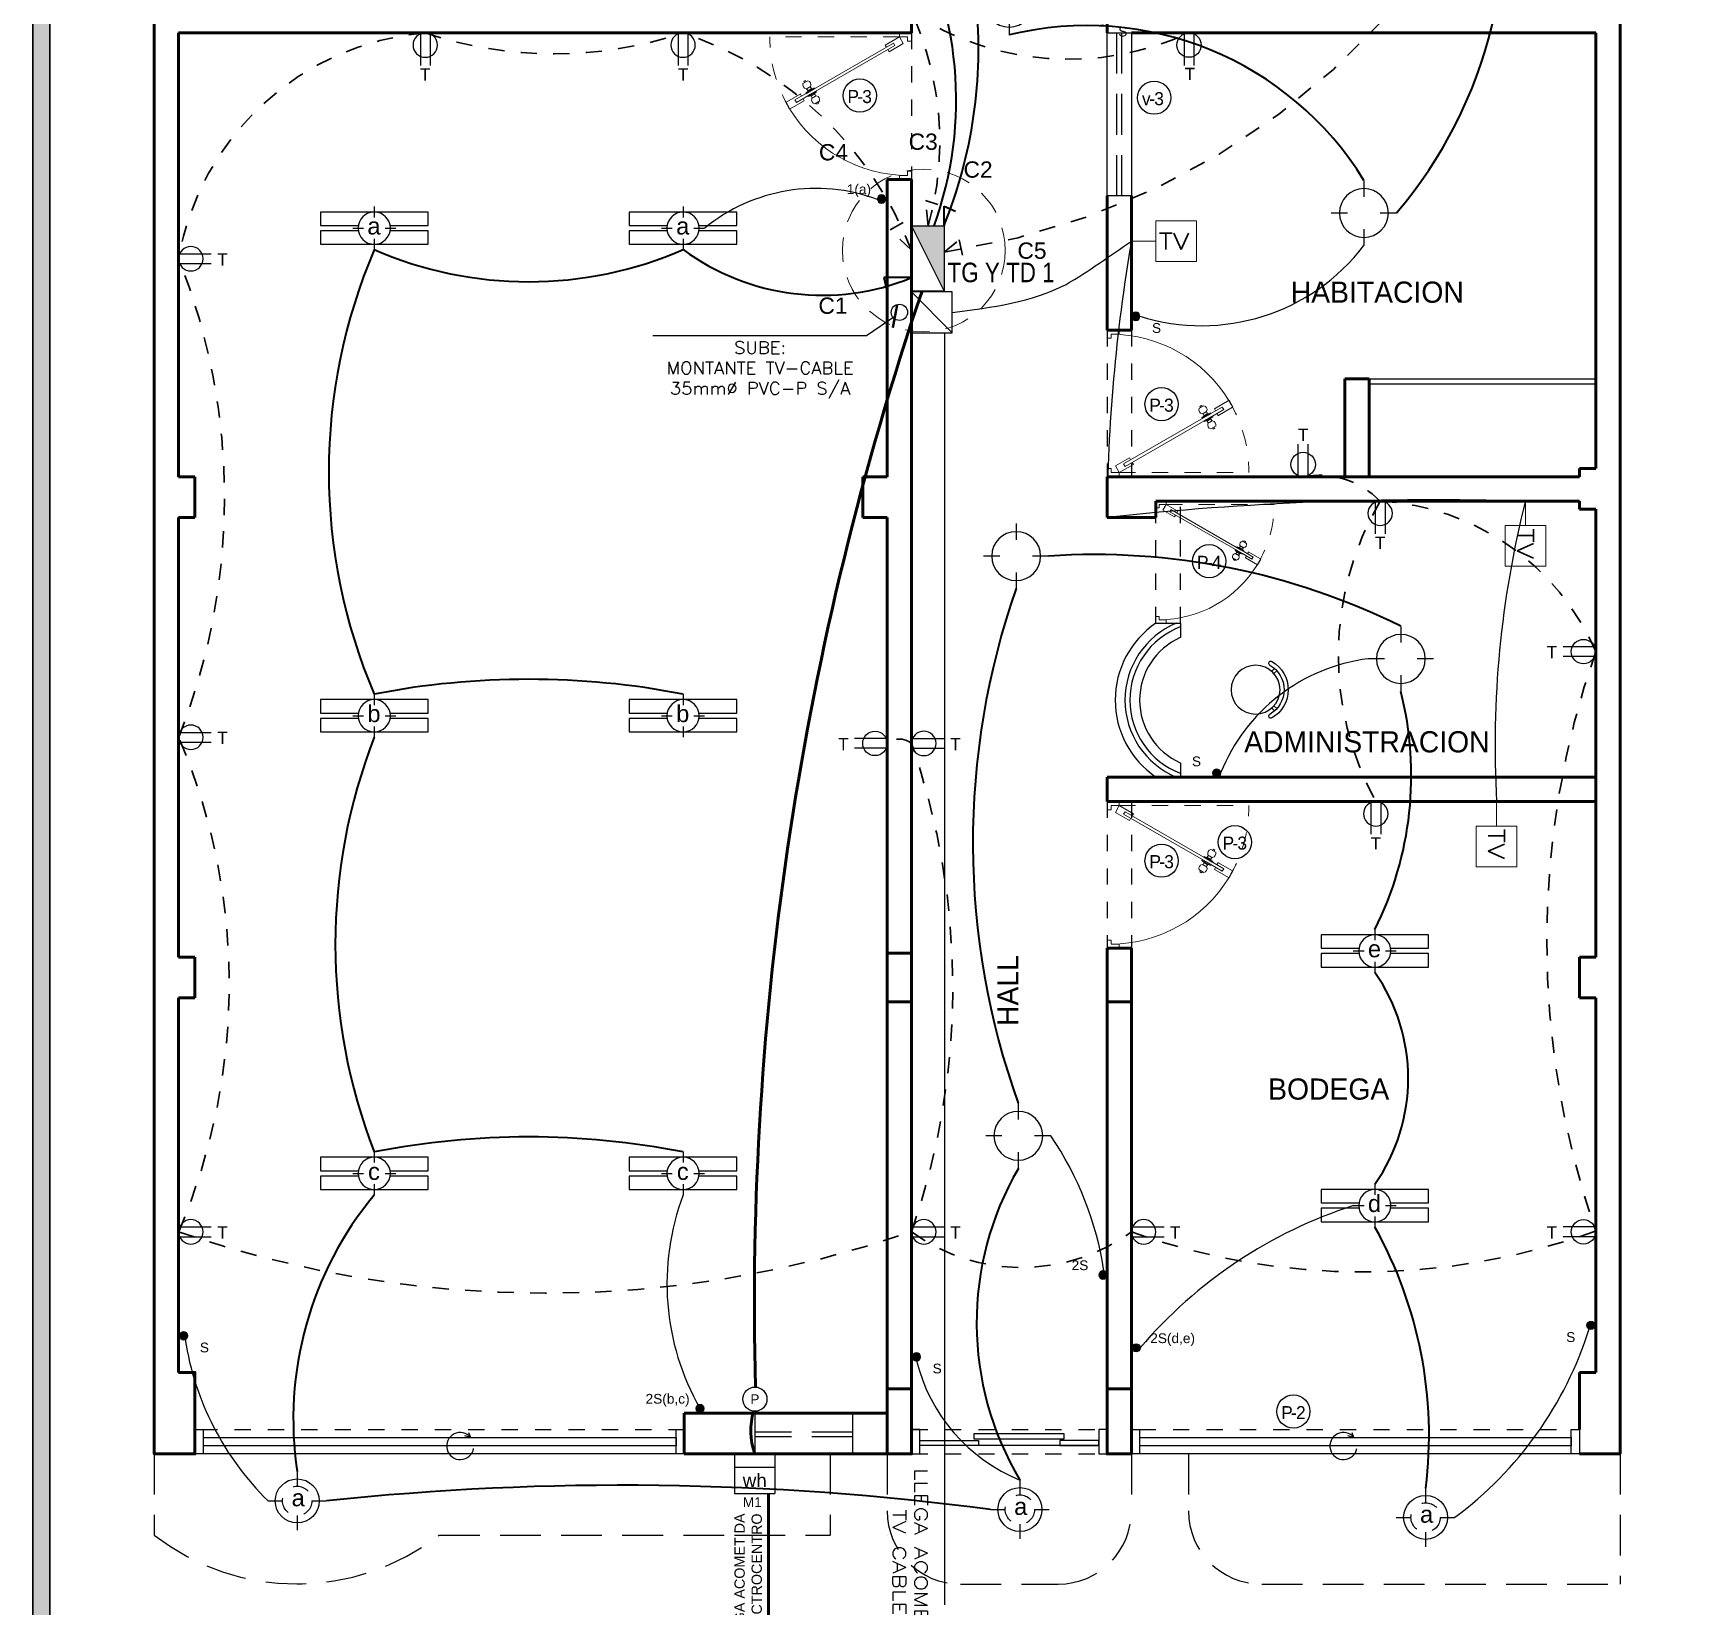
# Model space of a CAD drawing. Header units: metres. Extents: x 1996 to 3973, y 1775 to 3610.
# Drawn here: x 2228.48 to 2238.57, y 1785.43 to 1795.09 of the extents above; entities that cross this region are included whole.
import ezdxf
from ezdxf.enums import TextEntityAlignment as Align

# ---------------------------------------------------------------- set-up
doc = ezdxf.new("R2010")
doc.units = ezdxf.units.M
for name, pattern in [('ACAD_ISO07W100', [3, 0, -3]), ('HIDDEN', [0.375, 0.25, -0.125]), ('TRAZOS1', [0.15, 0.1, -0.05]), ('TRAZOS2', [0.225, 0.15, -0.075])]:
    doc.linetypes.add(name, pattern=pattern)
for name, color, linetype in [('0.1', 24, 'Continuous'), ('0.2', 2, 'Continuous'), ('0.3', 3, 'Continuous'), ('CIRCUITO TV', 32, 'TV_LINE'), ('FLECHA', 1, 'Continuous'), ('MOVABLE_FURNISHINGS', 130, 'Continuous'), ('MUEBLES', 2, 'Continuous'), ('muro', 5, 'Continuous'), ('PROYECCION DE VIGA', 4, 'ACAD_ISO07W100'), ('PROYECCIONES 0.2', 2, 'HIDDEN'), ('puertas', 42, 'Continuous'), ('TEXTO PUNTOS', 3, 'Continuous'), ('TEXTURA', 21, 'Continuous'), ('VIVIENDA1', 7, 'Continuous')]:
    doc.layers.add(name, color=color, linetype=linetype)
for name, color, linetype, lineweight in [('ACCESORIO', 151, 'Continuous', 25), ('Accesorios', 31, 'Continuous', 20), ('CABLE-INTERRUPTOR', 2, 'Continuous', 25), ('CABLE-LUZ', 1, 'Continuous', 40), ('CABLE-MEDIDOR', 6, 'Continuous', 60), ('CABLE-TOMACORRIENTE', 3, 'TRAZOS1', 30), ('puerta', 34, 'Continuous', 18), ('TEX-CORTE', 31, 'Continuous', 13), ('ventana alta', 210, 'HIDDEN', 25), ('ventana baja', 3, 'Continuous', 25)]:
    doc.layers.add(name, color=color, linetype=linetype, lineweight=lineweight)
doc.styles.add('A-0', font='swissel.ttf', dxfattribs={"height": 0.06})
doc.styles.add('A-1', font='swissel.ttf', dxfattribs={"height": 0.1})
doc.styles.add('A-2', font='swissel.ttf', dxfattribs={"height": 0.1})
doc.styles.add('ARIAL', font='arial.ttf')
doc.styles.add('CANGREJO80', font='romans.shx', dxfattribs={"width": 1.08, "height": 0.08})
doc.styles.add('huber', font='comic.ttf', dxfattribs={"height": 0.13})
doc.styles.add('R80-50', font='ROMANS.shx', dxfattribs={"width": 1.3, "height": 0.075})
doc.styles.get("Standard").update_dxf_attribs({"font": 'arial.ttf'})
doc.linetypes.add('TV_LINE', pattern='A,0.5,-0.2,["TV",Standard,S=0.1,R=0,X=-0.1,Y=-0.05],-0.25', length=0.95)
doc.dimstyles.new('1-50', dxfattribs={"dimtxt": 0.1, "dimasz": 0.1, "dimexe": 0.1, "dimexo": 0.1, "dimgap": 0.1, "dimtad": 2, "dimzin": 1, "dimdsep": 46, "dimtxsty": 'R80-50', "dimblk": 'ARCHTICK', "dimcen": 0.09, "dimdle": 0.1, "dimclrd": 256, "dimclre": 256, "dimclrt": 3, "dimaunit": 1, "dimazin": 0, "dimtfac": 1, "dimtix": 1, "dimtmove": 0, "dimatfit": 3, "dimldrblk": 'ARCHTICK', "dimfxl": 1, "dimtolj": 1, "dimtzin": 0, "dimarcsym": 0})

# ---------------------------------------------------------------- blocks, each defined once
blk = doc.blocks.new('A$C1E0144C6')
for p, q in [((0, 0), (0.005, 0.06)), ((0.005, 0), (0, 0)), ((0.01, 0.06), (0.005, 0)), ((0.005, 0.06), (0.01, 0.06)), ((0.009, 0.014), (0.005, 0)), ((0.009, 0.014), (0.011, 0.046)), ((0.013, 0.017), (0.009, 0.014)), ((0.01, 0.06), (0.011, 0.046)), ((0.011, 0.046), (0.015, 0.042)), ((0.013, 0.017), (0.015, 0.042)), ((0.027, 0.016), (0.013, 0.017)), ((0.015, 0.042), (0.03, 0.041)), ((0.027, 0.041), (0.025, 0.016)), ((0.03, 0.045), (0.027, 0.011)), ((0.064, 0.007), (0.067, 0.042)), ((0.065, 0.019), (0.073, 0.018)), ((0.074, 0.03), (0.066, 0.031)), ((0.073, 0.018), (0.074, 0.03))]:
    blk.add_line(p, q)
for centre, start, end in [((0.047, 0.029), 221.3972, 308.6028), ((0.047, 0.024), 41.3972, 128.6028)]:
    blk.add_arc(centre, 0.0272, start, end)
blk = doc.blocks.new('p-0.9')
at = {"linetype": 'ACAD_ISO07W100', "ltscale": 0.005}
blk.add_line((0.025, 0.075), (0.025, 0.871), dxfattribs=at)
at = {"linetype": 'Continuous'}
for p, q in [((0.372, 0.647), (0.412, 0.716)), ((0.426, 0.77), (0.374, 0.68)), ((0.387, 0.638), (0.427, 0.707)), ((0.412, 0.716), (0.427, 0.707)), ((0.417, 0.659), (0.469, 0.749)), ((0.469, 0.749), (0.428, 0.773)), ((0.063, 0.111), (0.362, 0.628)), ((0.078, 0.102), (0.377, 0.62)), ((0.362, 0.628), (0.372, 0.647)), ((0.376, 0.683), (0.389, 0.675)), ((0.377, 0.62), (0.387, 0.638)), ((0.404, 0.666), (0.417, 0.659)), ((0.025, 0.075), (0.075, 0.162)), ((0.063, 0.111), (0.078, 0.102)), ((0.116, 0.138), (0.066, 0.051)), ((0.075, 0.162), (0.088, 0.154)), ((0.103, 0.145), (0.116, 0.138)), ((0, 0.075), (0.025, 0.075)), ((0, 0), (0, 0.075)), ((0.05, 0), (0, 0)), ((0.066, 0.051), (0.025, 0.075)), ((0.025, 0.075), (0.025, 0.025)), ((0.05, 0.025), (0.025, 0.025)), ((0.05, 0.025), (0.05, 0)), ((0.85, 0.025), (0.875, 0.025)), ((0.85, 0.025), (0.85, 0)), ((0.85, 0), (0.9, 0)), ((0.875, 0.075), (0.875, 0.025)), ((0.9, 0.075), (0.875, 0.075)), ((0.9, 0), (0.9, 0.075))]:
    blk.add_line(p, q, dxfattribs=at)
at = {"linetype": 'ACAD_ISO07W100', "ltscale": 0.005}
blk.add_arc((0.027, 0.025), 0.846, 58.6142, 90.1591, dxfattribs=at)
at = {"linetype": 'Continuous'}
blk.add_arc((0.023, 0.021), 0.852, 0.2727, 58.5148, dxfattribs=at)
at = {"linetype": 'Continuous', "xscale": -1, "rotation": 325.0359534046227}
blk.add_blockref('A$C1E0144C6', (0.342, 0.594), dxfattribs=at)
at = {"linetype": 'Continuous', "extrusion": (0, 0, -1), "xscale": -1, "zscale": -1, "rotation": 25.03595340614481}
blk.add_blockref('A$C1E0144C6', (-0.357, 0.585), dxfattribs=at)
blk = doc.blocks.new('silla')
for p, q in [((-0.111, -0.1), (-0.129, -0.118)), ((0.114, -0.097), (0.132, -0.114)), ((-0.097, -0.114), (-0.114, -0.132)), ((0.1, -0.111), (0.118, -0.129))]:
    blk.add_line(p, q)
blk.add_circle((0, 0), 0.15)
for centre, radius, start, end in [((-0.161, -0.096), 0.0125, 30.8673, 210.8673), ((0, 0), 0.2, 210.8673, 330.8673), ((0, 0), 0.175, 210.8673, 330.8673), ((0.164, -0.091), 0.0125, 330.8673, 150.8673), ((0.164, -0.091), 0.0125, 330.8673, 150.8673)]:
    blk.add_arc(centre, radius, start, end)
blk = doc.blocks.new('1-FLUO')
for p, q in [((0, 0.2), (0, 0.1)), ((-0.1, 0), (-0.2, 0)), ((0.2, 0), (0.1, 0)), ((0, -0.1), (0, -0.2))]:
    blk.add_line(p, q)
for points in [[(-0.148, 0.025), (-0.5, 0.025), (-0.5, 0.15), (0.5, 0.15), (0.5, 0.025), (0.148, 0.025)], [(0.148, -0.025), (0.5, -0.025), (0.5, -0.15), (-0.5, -0.15), (-0.5, -0.025), (-0.148, -0.025)]]:
    blk.add_lwpolyline(points)
blk.add_circle((0, 0), 0.15)
blk = doc.blocks.new('1-SPOT')
for p, q in [((0, 0.1), (0, 0.2)), ((-0.2, 0), (-0.1, 0)), ((0.1, 0), (0.2, 0)), ((0, -0.2), (0, -0.1))]:
    blk.add_line(p, q)
blk.add_circle((0, 0), 0.15)
at = {"linetype": 'TRAZOS1', "ltscale": 0.5}
blk.add_circle((0, 0), 0.1, dxfattribs=at)
at = {"style": 'A-0'}
blk.add_attdef('88', text='', height=0.06, dxfattribs=at).set_placement((0, 0), align=Align.MIDDLE_CENTER)
blk = doc.blocks.new('1-PUNT')
for p, q in [((0, 0.1), (0, 0.2)), ((-0.2, 0), (-0.1, 0)), ((0.1, 0), (0.2, 0)), ((0, -0.2), (0, -0.1))]:
    blk.add_line(p, q)
blk.add_circle((0, 0), 0.15)
at = {"style": 'A-0'}
blk.add_attdef('88', text='', height=0.06, dxfattribs=at).set_placement((0, 0), align=Align.MIDDLE_CENTER)
blk = doc.blocks.new('A-CAJA_PASO')
blk.add_circle((0, -0.075), 0.075)
at = {"style": 'A-0'}
blk.add_text('P', height=0.06, dxfattribs=at).set_placement((0, -0.075), align=Align.MIDDLE_CENTER)
blk = doc.blocks.new('A-TD')
blk.add_hatch(color=256).paths.add_polyline_path([(0.22, 0.2), (0.02, 0.2), (0.02, -0.2)])
blk.add_line((0.22, 0.2), (0.02, -0.2))
blk.add_lwpolyline([(0.02, -0.2), (0.22, -0.2), (0.22, 0.2), (0.02, 0.2)], close=True)
blk = doc.blocks.new('A-INTERRUPTOR2')
blk.add_hatch(color=256).paths.add_polyline_path([(-0.02, 0, 1), (-0.07, 0, 1)])
blk.add_circle((-0.045, 0), 0.025)
at = {"style": 'A-0'}
blk.add_attdef('S(A,B)', text='', height=0.06, dxfattribs=at).set_placement((-0.09, 0.045), align=Align.RIGHT)
blk = doc.blocks.new('2-TM_SI')
for p, q in [((0.006, 0.03), (0.2, 0.03)), ((0.006, -0.03), (0.2, -0.03))]:
    blk.add_line(p, q)
blk.add_circle((0.075, 0), 0.075)
blk = doc.blocks.new('_ARCHTICK')
at = {"color": 0, "linetype": 'ByBlock', "ltscale": 0.25, "const_width": 0.15}
blk.add_lwpolyline([(-0.5, -0.5), (0.5, 0.5)], dxfattribs=at)
blk = doc.blocks.new('TV1')
at = {"layer": 'Accesorios'}
for p, q in [((0, -0.102), (0, 0.102)), ((0.15, 0), (0, 0))]:
    blk.add_line(p, q, dxfattribs=at)
blk.add_lwpolyline([(0.15, -0.125), (0.4, -0.125), (0.4, 0.125), (0.15, 0.125)], close=True, dxfattribs=at)
at = {"layer": 'Accesorios', "style": 'R80-50', "width": 1.3}
blk.add_text('TV', height=0.1, dxfattribs=at).set_placement((0.166, -0.051))

msp = doc.modelspace()

# ---------------------------------------------------------------- hatches: boundary and pattern name
h = msp.add_hatch(color=6)
h.dxf.hatch_style = 1
h.set_gradient(color1=(255, 0, 255), color2=(255, 51, 255), one_color=1, tint=0.6, name='CYLINDER')
h.paths.add_polyline_path([(2268.549, 1775.019), (2268.549, 1805.639), (2228.483, 1805.639), (2228.483, 1775.019)])
h.paths.add_polyline_path([(2268.444, 1775.128), (2268.444, 1805.534), (2228.587, 1805.534), (2228.587, 1775.128)], flags=16)

# ---------------------------------------------------------------- linework, layer by layer
msp.add_line((2235.378, 1790.519), (2235.378, 1790.519))
at = {"color": 234}
for radius, start, end in [(0.511, 112.5192, 247.4808), (0.481, 110.8646, 249.1354)]:
    msp.add_arc((2235.699, 1790.992), radius, start, end, dxfattribs=at)
at = {"layer": '0.1', "ltscale": 0.5}
for p, q in [((2231.766, 1786.364), (2229.528, 1786.364)), ((2232.442, 1786.364), (2230.468, 1786.364)), ((2237.978, 1786.364), (2235.278, 1786.364))]:
    msp.add_line(p, q, dxfattribs=at)
at = {"layer": '0.1', "lineweight": 40}
msp.add_arc((2231.897, 1794.676), 2.255, 339.9788, 30.4288, dxfattribs=at)
at = {"layer": '0.3'}
for p, q in [((2235.378, 1791.464), (2235.528, 1791.464)), ((2235.528, 1791.464), (2235.528, 1791.377)), ((2235.528, 1790.607), (2235.528, 1790.519))]:
    msp.add_line(p, q, dxfattribs=at)
for radius, start, end in [(0.571, 124.2319, 235.7681), (0.421, 114.0078, 245.9922)]:
    msp.add_arc((2235.699, 1790.992), radius, start, end, dxfattribs=at)
at = {"layer": 'ACCESORIO'}
for p, q in [((2232.791, 1786.364), (2233.039, 1786.364)), ((2232.791, 1786.364), (2232.791, 1786.121)), ((2233.039, 1786.364), (2233.039, 1786.121)), ((2232.791, 1786.282), (2233.039, 1786.282)), ((2232.791, 1786.121), (2233.039, 1786.121))]:
    msp.add_line(p, q, dxfattribs=at)
at = {"layer": 'CABLE-INTERRUPTOR'}
for centre, radius, start, end in [((2233.292, 1793.051), 1.083, 69.689, 129.1919), ((2235.658, 1794.547), 1.256, 252.4737, 322.5434), ((2236.824, 1790.126), 1.129, 97.23, 158.2344), ((2233.068, 1787.183), 2.014, 8.6516, 34.2673), ((2233.926, 1787.409), 1.55, 159.4104, 209.6357), ((2237.466, 1785.158), 2.867, 107.7767, 139.6397), ((2231.166, 1787.338), 1.769, 188.8539, 225.533), ((2235.84, 1787.825), 2.305, 306.5949, 342.4809), ((2234.949, 1787.196), 1.073, 194.0675, 247.7831)]:
    msp.add_arc(centre, radius, start, end, dxfattribs=at)
at = {"layer": 'CABLE-LUZ'}
for p, q in [((2234.078, 1793.904), (2234.078, 1794.024)), ((2234.078, 1794.024), (2234.147, 1793.995)), ((2233.878, 1793.586), (2233.707, 1793.587)), ((2233.707, 1793.587), (2233.728, 1793.497))]:
    msp.add_line(p, q, dxfattribs=at)
for centre, radius, start, end in [((2234.704, 1795.806), 2.82, 319.7296, 12.4492), ((2231.357, 1794.998), 2.932, 338.0889, 5.4269), ((2234.954, 1793.136), 1.998, 31.6162, 103.8252), ((2233.775, 1792.393), 3.475, 156.8764, 203.1236), ((2231.527, 1795.942), 2.381, 246.5322, 293.4678), ((2233.33, 1794.921), 1.443, 233.6782, 292.3215), ((2235, 1787.644), 4.242, 63.6645, 93.7883), ((2238.971, 1790.115), 4.717, 160.6691, 199.7972), ((2231.527, 1786.159), 4.961, 78.9822, 101.0178), ((2234.838, 1790.529), 2.108, 333.3523, 14.1703), ((2233.853, 1789.491), 3.513, 158.7453, 201.2547), ((2235.791, 1788.67), 1.136, 325.0859, 34.9141), ((2231.527, 1783.409), 4.901, 78.8464, 101.1536), ((2236.161, 1787.168), 1.884, 149.7606, 210.844), ((2232.233, 1786.578), 2.151, 140.2536, 188.6357), ((2234.43, 1786.478), 2.625, 352.9033, 29.1354), ((2232.101, 1768.93), 17.241, 82.4625, 96.0427)]:
    msp.add_arc(centre, radius, start, end, dxfattribs=at)
at = {"layer": 'CABLE-MEDIDOR'}
msp.add_line((2232.999, 1786.121), (2232.999, 1785.235), dxfattribs=at)
for centre, radius, start, end in [((2252.241, 1787.281), 19.328, 161.2183, 181.5014), ((2233.333, 1786.507), 0.442, 164.3266, 198.8583)]:
    msp.add_arc(centre, radius, start, end, dxfattribs=at)
at = {"layer": 'CABLE-TOMACORRIENTE'}
for p, q in [((2233.98, 1793.904), (2233.963, 1794.06)), ((2233.963, 1794.06), (2234.039, 1794.035)), ((2233.746, 1793.879), (2233.827, 1793.924)), ((2233.878, 1793.754), (2233.746, 1793.879)), ((2234.078, 1793.742), (2234.171, 1793.819)), ((2234.171, 1793.819), (2234.191, 1793.724))]:
    msp.add_line(p, q, dxfattribs=at)
for centre, radius, start, end in [((2233.427, 1798.231), 4.536, 278.2547, 7.841), ((2234.842, 1796.688), 1.761, 236.7986, 294.8059), ((2232.141, 1794.42), 1.91, 344.324, 24.574), ((2231.036, 1793.412), 1.684, 94.9275, 170.0859), ((2231.683, 1797.459), 2.499, 251.5354, 288.4646), ((2231.749, 1792.921), 2.286, 21.3518, 71.4837), ((2225.688, 1792.233), 3.972, 338.2963, 21.7037), ((2236.378, 1791.848), 0.525, 44.1859, 100.6243), ((2238.369, 1791.268), 1.871, 149.6386, 208.7283), ((2236.667, 1790.679), 1.538, 23.4165, 86.7325), ((2243.198, 1789.511), 5.42, 160.8375, 199.1625), ((2225.819, 1789.246), 3.87, 336.8947, 23.1053), ((2233.803, 1790.636), 0.117, 50.2014, 129.7977), ((2229.562, 1789.227), 4.569, 340.842, 19.158), ((2231.628, 1794.243), 6.893, 250.9492, 289.0507), ((2234.553, 1788.66), 1.152, 234.1266, 305.8735), ((2236.646, 1791.702), 4.221, 250.362, 289.8278)]:
    msp.add_arc(centre, radius, start, end, dxfattribs=at)
at = {"layer": 'CIRCUITO TV', "ltscale": 0.75}
for p, q in [((2233.878, 1793.498), (2234.128, 1793.248)), ((2234.08, 1793.248), (2234.08, 1785.437))]:
    msp.add_line(p, q, dxfattribs=at)
msp.add_lwpolyline([(2234.128, 1793.498), (2233.878, 1793.498), (2233.878, 1793.248), (2234.128, 1793.248)], close=True, dxfattribs=at)
msp.add_circle((2233.803, 1793.373), 0.05, dxfattribs=at)
for centre, radius, start, end in [((2245.621, 1792.036), 10.544, 170.3145, 179.5779), ((2237.084, 1773.624), 18.598, 88.2669, 96.1922), ((2243.622, 1790.709), 6.162, 165.8591, 183.1598)]:
    msp.add_arc(centre, radius, start, end, dxfattribs=at)
msp.add_spline([(2234.128, 1793.373), (2234.826, 1793.545), (2235.031, 1793.675), (2235.228, 1793.81)], degree=3, dxfattribs=at)
at = {"layer": 'MOVABLE_FURNISHINGS', "color": 0}
for centre in [(2233.56, 1794.704), (2235.367, 1794.691), (2235.413, 1792.809), (2235.705, 1791.845), (2235.863, 1790.12), (2235.413, 1790.006), (2236.222, 1786.624)]:
    msp.add_circle(centre, 0.102, dxfattribs=at)
at = {"layer": 'MUEBLES', "color": 216}
for p, q in [((2236.687, 1792.964), (2238.078, 1792.964)), ((2236.687, 1792.934), (2238.078, 1792.934))]:
    msp.add_line(p, q, dxfattribs=at)
at = {"layer": 'muro', "lineweight": 60}
for p, q in [((2238.228, 1802.564), (2238.228, 1786.364)), ((2229.228, 1786.364), (2229.228, 1797.889)), ((2233.878, 1795.339), (2233.878, 1795.089)), ((2232.228, 1795.089), (2229.378, 1795.089)), ((2229.378, 1795.039), (2229.378, 1795.089)), ((2229.378, 1795.039), (2229.378, 1795.089)), ((2229.378, 1795.039), (2229.378, 1795.089)), ((2229.378, 1792.364), (2229.378, 1795.039)), ((2229.378, 1792.364), (2229.378, 1795.039)), ((2233.878, 1795.089), (2232.228, 1795.089)), ((2235.228, 1795.089), (2238.078, 1795.089)), ((2238.078, 1795.089), (2238.078, 1795.039)), ((2238.078, 1795.039), (2238.078, 1792.414)), ((2233.728, 1794.189), (2233.728, 1792.364)), ((2233.878, 1794.189), (2233.728, 1794.189)), ((2233.878, 1794.189), (2233.878, 1786.514)), ((2235.078, 1793.264), (2235.078, 1794.089)), ((2235.228, 1793.264), (2235.228, 1794.089)), ((2235.228, 1793.264), (2235.078, 1793.264)), ((2236.537, 1792.364), (2236.537, 1792.964)), ((2236.537, 1792.964), (2236.687, 1792.964)), ((2236.687, 1792.964), (2236.687, 1792.364)), ((2237.978, 1792.414), (2238.078, 1792.414)), ((2237.978, 1792.364), (2237.978, 1792.414)), ((2238.228, 1792.414), (2238.228, 1792.164)), ((2229.228, 1792.114), (2229.228, 1792.364)), ((2229.378, 1792.364), (2229.478, 1792.364)), ((2229.478, 1792.364), (2229.478, 1792.114)), ((2233.578, 1792.114), (2233.578, 1792.364)), ((2233.578, 1792.364), (2233.728, 1792.364)), ((2237.978, 1792.364), (2235.078, 1792.364)), ((2237.978, 1792.364), (2235.078, 1792.364)), ((2235.078, 1792.364), (2235.378, 1792.364)), ((2235.078, 1792.114), (2235.078, 1792.364)), ((2237.978, 1792.214), (2235.378, 1792.214)), ((2235.378, 1792.214), (2235.378, 1792.114)), ((2237.978, 1792.164), (2237.978, 1792.214)), ((2229.378, 1789.414), (2229.378, 1792.114)), ((2229.378, 1789.414), (2229.378, 1792.114)), ((2229.478, 1792.114), (2229.378, 1792.114)), ((2233.578, 1792.114), (2233.728, 1792.114)), ((2233.728, 1792.114), (2233.728, 1786.614)), ((2235.378, 1792.114), (2235.078, 1792.114)), ((2238.078, 1792.164), (2237.978, 1792.164)), ((2238.078, 1792.164), (2238.078, 1791.169)), ((2238.078, 1791.169), (2238.078, 1790.489)), ((2235.078, 1790.519), (2235.078, 1790.369)), ((2237.278, 1790.519), (2235.078, 1790.519)), ((2238.078, 1790.519), (2237.278, 1790.519)), ((2238.078, 1790.519), (2237.278, 1790.519)), ((2238.078, 1790.489), (2238.078, 1789.414)), ((2238.078, 1790.369), (2235.078, 1790.369)), ((2238.228, 1786.364), (2238.228, 1790.364)), ((2229.228, 1789.164), (2229.228, 1789.414)), ((2229.378, 1789.414), (2229.478, 1789.414)), ((2229.478, 1789.414), (2229.478, 1789.164)), ((2233.728, 1789.139), (2233.728, 1789.439)), ((2233.728, 1789.439), (2233.878, 1789.439)), ((2233.878, 1789.439), (2233.878, 1789.139)), ((2235.078, 1789.139), (2235.078, 1789.469)), ((2235.078, 1789.469), (2235.228, 1789.469)), ((2235.228, 1789.469), (2235.228, 1789.139)), ((2237.978, 1789.164), (2237.978, 1789.414)), ((2237.978, 1789.414), (2238.078, 1789.414)), ((2238.228, 1789.414), (2238.228, 1789.164)), ((2229.378, 1786.864), (2229.378, 1789.164)), ((2229.378, 1786.864), (2229.378, 1789.164)), ((2229.478, 1789.164), (2229.378, 1789.164)), ((2233.878, 1789.139), (2233.728, 1789.139)), ((2235.078, 1789.139), (2235.078, 1786.514)), ((2235.228, 1789.139), (2235.078, 1789.139)), ((2235.228, 1789.139), (2235.228, 1786.514)), ((2238.078, 1789.164), (2237.978, 1789.164)), ((2238.078, 1789.164), (2238.078, 1786.864)), ((2233.728, 1788.301), (2233.728, 1786.614)), ((2229.228, 1786.364), (2229.228, 1786.864)), ((2229.378, 1786.864), (2229.478, 1786.864)), ((2229.478, 1786.864), (2229.478, 1786.364)), ((2237.978, 1786.514), (2237.978, 1786.864)), ((2237.978, 1786.864), (2238.078, 1786.864)), ((2238.228, 1786.864), (2238.228, 1786.364)), ((2233.728, 1786.764), (2233.878, 1786.764)), ((2233.728, 1786.614), (2233.728, 1786.764)), ((2233.878, 1786.764), (2233.878, 1786.514)), ((2235.078, 1786.764), (2235.228, 1786.764)), ((2235.078, 1786.514), (2235.078, 1786.764)), ((2235.228, 1786.764), (2235.228, 1786.514)), ((2233.728, 1786.614), (2232.482, 1786.614)), ((2232.482, 1786.614), (2232.482, 1786.364)), ((2233.728, 1786.614), (2233.229, 1786.614)), ((2229.478, 1786.364), (2229.228, 1786.364)), ((2233.728, 1786.364), (2232.482, 1786.364)), ((2233.878, 1786.364), (2233.728, 1786.364)), ((2235.228, 1786.364), (2235.078, 1786.364)), ((2238.228, 1786.364), (2237.978, 1786.364))]:
    msp.add_line(p, q, dxfattribs=at)
for points in [[(2235.078, 1795.089), (2235.078, 1795.339), (2235.378, 1795.339), (2235.378, 1795.239)], [(2238.228, 1795.039), (2238.228, 1794.789)], [(2229.378, 1786.864), (2229.478, 1786.864), (2229.478, 1786.364), (2229.228, 1786.364), (2229.228, 1786.864)]]:
    msp.add_lwpolyline(points, dxfattribs=at)
for points in [[(2233.728, 1786.764), (2233.878, 1786.764), (2233.878, 1786.364), (2233.728, 1786.364)], [(2235.078, 1786.764), (2235.228, 1786.764), (2235.228, 1786.364), (2235.078, 1786.364)]]:
    msp.add_lwpolyline(points, close=True, dxfattribs=at)
at = {"layer": 'PROYECCION DE VIGA', "ltscale": 0.035}
for p, q in [((2233.878, 1795.089), (2233.878, 1794.189)), ((2235.078, 1793.264), (2235.078, 1792.364)), ((2235.228, 1793.264), (2235.228, 1792.364)), ((2235.378, 1791.464), (2235.378, 1792.214)), ((2235.528, 1791.464), (2235.528, 1792.214)), ((2235.078, 1790.369), (2235.078, 1789.469)), ((2235.228, 1790.369), (2235.228, 1789.469)), ((2229.516, 1786.514), (2232.442, 1786.514)), ((2233.878, 1786.514), (2235.078, 1786.514)), ((2235.278, 1786.514), (2237.928, 1786.514)), ((2233.878, 1786.364), (2235.078, 1786.364))]:
    msp.add_line(p, q, dxfattribs=at)
at = {"layer": 'PROYECCIONES 0.2'}
for p, q in [((2229.228, 1786.364), (2229.228, 1785.864)), ((2233.378, 1786.364), (2233.378, 1785.864)), ((2233.728, 1786.364), (2233.728, 1786.014)), ((2235.228, 1786.364), (2235.228, 1786.014)), ((2235.578, 1786.364), (2235.578, 1786.014)), ((2238.228, 1786.364), (2238.228, 1785.564)), ((2230.977, 1785.864), (2233.378, 1785.864)), ((2233.728, 1785.864), (2233.728, 1785.864)), ((2230.137, 1785.564), (2230.103, 1785.564)), ((2234.178, 1785.564), (2234.778, 1785.564)), ((2236.028, 1785.564), (2238.228, 1785.564))]:
    msp.add_line(p, q, dxfattribs=at)
for centre, radius, start, end in [((2234.178, 1786.014), 0.45, 180, 270), ((2234.778, 1786.014), 0.45, 270, 0), ((2236.028, 1786.014), 0.45, 180, 270), ((2230.103, 1786.99), 1.425, 232.145, 307.855)]:
    msp.add_arc(centre, radius, start, end, dxfattribs=at)
at = {"layer": 'puertas'}
for p, q in [((2231.172, 1786.465), (2231.135, 1786.475)), ((2231.172, 1786.465), (2231.16, 1786.493)), ((2236.594, 1786.465), (2236.557, 1786.475)), ((2236.594, 1786.465), (2236.583, 1786.493))]:
    msp.add_line(p, q, dxfattribs=at)
for points in [[(2229.528, 1786.364), (2229.478, 1786.364), (2229.478, 1786.514), (2229.528, 1786.514)], [(2232.482, 1786.364), (2232.432, 1786.364), (2232.432, 1786.514), (2232.482, 1786.514)], [(2235.278, 1786.364), (2235.228, 1786.364), (2235.228, 1786.514), (2235.278, 1786.514)], [(2237.978, 1786.364), (2237.928, 1786.364), (2237.928, 1786.514), (2237.978, 1786.514)]]:
    msp.add_lwpolyline(points, close=True, dxfattribs=at)
for points in [[(2229.528, 1786.464), (2232.432, 1786.464), (2232.432, 1786.414), (2229.528, 1786.414)], [(2235.278, 1786.464), (2237.928, 1786.464), (2237.928, 1786.414), (2235.278, 1786.414)]]:
    msp.add_lwpolyline(points, dxfattribs=at)
at = {"layer": 'puertas', "ltscale": 0.5}
for points in [[(2233.928, 1786.514), (2233.878, 1786.514), (2233.878, 1786.364), (2233.928, 1786.364)], [(2235.078, 1786.514), (2235.028, 1786.514), (2235.028, 1786.364), (2235.078, 1786.364)]]:
    msp.add_lwpolyline(points, close=True, dxfattribs=at)
at = {"layer": 'puertas', "color": 252, "ltscale": 0.5}
for points in [[(2234.26, 1786.487), (2234.26, 1786.457), (2234.815, 1786.456), (2234.815, 1786.486)], [(2233.928, 1786.416), (2233.928, 1786.446), (2234.288, 1786.446), (2234.288, 1786.416)], [(2235.028, 1786.416), (2235.028, 1786.446), (2234.788, 1786.446), (2234.788, 1786.416)]]:
    msp.add_lwpolyline(points, close=True, dxfattribs=at)
at = {"layer": 'puertas'}
for centre in [(2231.107, 1786.412), (2236.53, 1786.412)]:
    msp.add_arc(centre, 0.0835, 39.3911, 349.9328, dxfattribs=at)
at = {"layer": 'TEX-CORTE', "linetype": 'TRAZOS2'}
msp.add_circle((2233.953, 1793.753), 0.5, dxfattribs=at)
at = {"layer": 'TEXTURA', "ltscale": 0.1}
msp.add_line((2235.028, 1786.416), (2233.928, 1786.416), dxfattribs=at)
at = {"layer": 'ventana alta', "color": 234}
for p, q in [((2235.138, 1794.089), (2235.138, 1795.089)), ((2235.168, 1794.089), (2235.168, 1795.089)), ((2233.515, 1786.498), (2232.915, 1786.498)), ((2233.515, 1786.468), (2232.915, 1786.468))]:
    msp.add_line(p, q, dxfattribs=at)
at = {"layer": 'ventana baja', "color": 3}
for p, q in [((2233.515, 1786.614), (2232.915, 1786.614)), ((2232.915, 1786.614), (2232.915, 1786.364)), ((2233.515, 1786.614), (2233.515, 1786.364)), ((2233.515, 1786.364), (2232.915, 1786.364))]:
    msp.add_line(p, q, dxfattribs=at)
msp.add_lwpolyline([(2235.078, 1795.089), (2235.228, 1795.089), (2235.228, 1794.089), (2235.078, 1794.089)], close=True, dxfattribs=at)
at = {"layer": 'VIVIENDA1', "color": 6, "linetype": 'ByBlock', "lineweight": 30}
for points in [[(2268.549, 1775.019), (2268.549, 1805.639), (2228.483, 1805.639), (2228.483, 1775.019)], [(2268.444, 1775.128), (2268.444, 1805.534), (2228.587, 1805.534), (2228.587, 1775.128)]]:
    msp.add_lwpolyline(points, close=True, dxfattribs=at)

# ---------------------------------------------------------------- block references
at = {"layer": '0.2', "xscale": -1, "rotation": 90.86732874707198}
msp.add_blockref('silla', (2235.99, 1791.056), dxfattribs=at)
at = {"layer": 'ACCESORIO', "xscale": -1}
for name, p, rotation in [('1-PUNT', (2234.477, 1795.275), 90), ('2-TM_SI', (2230.892, 1795.089), 90), ('2-TM_SI', (2232.475, 1795.089), 90), ('1-PUNT', (2236.655, 1793.983), 90), ('2-TM_SI', (2229.378, 1793.702), 180), ('2-TM_SI', (2236.755, 1792.214), 90), ('1-PUNT', (2234.52, 1791.876), 90), ('1-PUNT', (2236.882, 1791.245), 90), ('2-TM_SI', (2229.378, 1790.764), 180), ('2-TM_SI', (2233.878, 1790.726), 180), ('2-TM_SI', (2236.728, 1790.369), 90), ('1-PUNT', (2234.533, 1788.317), 90), ('2-TM_SI', (2229.378, 1787.727), 180), ('2-TM_SI', (2233.878, 1787.727), 180), ('2-TM_SI', (2235.228, 1787.727), 180)]:
    msp.add_blockref(name, p, dxfattribs=dict(at, rotation=rotation))
at = {"layer": 'ACCESORIO'}
ref = msp.add_blockref('A-INTERRUPTOR2', (2235.093, 1795.169), dxfattribs=dict(at, xscale=-1, rotation=180))
ref.add_attrib('S(A,B)', 'S', dxfattribs={"layer": '0', "height": 0.06, "rotation": 360, "style": 'A-0'}).set_placement((2235.203, 1795.067), align=Align.RIGHT)
for p, rotation in [((2235.581, 1795.089), 270), ((2236.282, 1792.364), 90), ((2238.078, 1791.29), 180), ((2233.728, 1790.726), 180), ((2238.078, 1787.727), 180)]:
    msp.add_blockref('2-TM_SI', p, dxfattribs=dict(at, rotation=rotation))
ref = msp.add_blockref('A-INTERRUPTOR2', (2233.648, 1794.069), dxfattribs=dict(at, xscale=-1))
ref.add_attrib('S(A,B)', '1(a)', dxfattribs={"layer": '0', "height": 0.06, "style": 'A-0'}).set_placement((2233.629, 1794.099), align=Align.RIGHT)
for name, p, xscale, yscale, zscale in [('1-FLUO', (2230.579, 1793.89), -0.6599999999998545, 0.6600000000000819, 0.6600000000000001), ('1-FLUO', (2232.475, 1793.89), -0.6599999999998545, 0.6600000000000819, 0.6600000000000001), ('1-FLUO', (2230.579, 1790.896), -0.6599999999998545, 0.6600000000000819, 0.6600000000000001), ('1-FLUO', (2232.475, 1790.896), -0.6599999999998545, 0.6600000000000819, 0.6600000000000001), ('1-FLUO', (2236.722, 1789.452), -0.6599999999998545, 0.6600000000000819, 0.6600000000000001), ('1-FLUO', (2230.579, 1788.086), -0.6599999999998545, 0.6600000000000819, 0.6600000000000001), ('1-FLUO', (2232.475, 1788.086), -0.6599999999998545, 0.6600000000000819, 0.6600000000000001), ('1-FLUO', (2236.722, 1787.888), -0.6599999999998545, 0.6600000000000819, 0.6600000000000001), ('A-CAJA_PASO', (2232.916, 1786.774), 0.9899999999997817, 0.9899999999997817, 0.9899999999997817)]:
    msp.add_blockref(name, p, dxfattribs=dict(at, xscale=xscale, yscale=yscale, zscale=zscale))
at = {"layer": 'ACCESORIO', "xscale": -1}
msp.add_blockref('A-TD', (2234.098, 1793.704), dxfattribs=at)
at = {"layer": 'ACCESORIO'}
ref = msp.add_blockref('A-INTERRUPTOR2', (2235.3, 1793.349), dxfattribs=dict(at, xscale=-1, rotation=180))
ref.add_attrib('S(A,B)', 'S', dxfattribs={"layer": '0', "height": 0.06, "rotation": 360, "style": 'A-0'}).set_placement((2235.41, 1793.247), align=Align.RIGHT)
ref = msp.add_blockref('A-INTERRUPTOR2', (2235.706, 1790.544), dxfattribs=dict(at, xscale=-1))
ref.add_attrib('S(A,B)', 'S', dxfattribs={"layer": '0', "height": 0.06, "rotation": 360, "style": 'A-0'}).set_placement((2235.655, 1790.586), align=Align.RIGHT)
ref = msp.add_blockref('A-INTERRUPTOR2', (2235.008, 1787.462), dxfattribs=dict(at, xscale=-1))
ref.add_attrib('S(A,B)', '2S', dxfattribs={"layer": '0', "height": 0.06, "style": 'A-0'}).set_placement((2234.963, 1787.492), align=Align.RIGHT)
ref = msp.add_blockref('A-INTERRUPTOR2', (2238.004, 1787.153), dxfattribs=dict(at, rotation=180))
ref.add_attrib('S(A,B)', 'S', dxfattribs={"layer": '0', "height": 0.06, "style": 'A-0'}).set_placement((2237.953, 1787.051), align=Align.RIGHT)
ref = msp.add_blockref('A-INTERRUPTOR2', (2229.454, 1787.089), dxfattribs=dict(at, xscale=-1, rotation=180))
ref.add_attrib('S(A,B)', 'S', dxfattribs={"layer": '0', "height": 0.06, "rotation": 360, "style": 'A-0'}).set_placement((2229.564, 1786.987), align=Align.RIGHT)
ref = msp.add_blockref('A-INTERRUPTOR2', (2235.301, 1787.015), dxfattribs=at)
ref.add_attrib('S(A,B)', '2S(d,e)', dxfattribs={"layer": '0', "height": 0.06, "style": 'A-0'}).set_placement((2235.618, 1787.044), align=Align.RIGHT)
ref = msp.add_blockref('A-INTERRUPTOR2', (2233.953, 1786.96), dxfattribs=dict(at, xscale=-1, rotation=180))
ref.add_attrib('S(A,B)', 'S', dxfattribs={"layer": '0', "height": 0.06, "rotation": 360, "style": 'A-0'}).set_placement((2234.063, 1786.858), align=Align.RIGHT)
ref = msp.add_blockref('A-INTERRUPTOR2', (2232.534, 1786.642), dxfattribs=dict(at, xscale=-1))
ref.add_attrib('S(A,B)', '2S(b,c)', dxfattribs={"layer": '0', "height": 0.06, "style": 'A-0'}).set_placement((2232.515, 1786.672), align=Align.RIGHT)
at = {"layer": 'ACCESORIO', "xscale": 0.900000000000091, "yscale": 0.900000000000091, "zscale": 0.900000000000091, "rotation": 270}
for p in [(2230.106, 1786.075), (2234.543, 1786.022), (2237.034, 1785.974)]:
    msp.add_blockref('1-SPOT', p, dxfattribs=at)
at = {"layer": 'Accesorios'}
msp.add_blockref('TV1', (2235.228, 1793.81), dxfattribs=at)
at = {"layer": 'Accesorios', "rotation": 270}
for p in [(2237.647, 1792.214), (2237.469, 1790.369)]:
    msp.add_blockref('TV1', p, dxfattribs=at)
at = {"layer": 'puerta', "xscale": -1}
for p, rotation in [((2233.878, 1795.089), 90), ((2235.078, 1792.364), 270)]:
    msp.add_blockref('p-0.9', p, dxfattribs=dict(at, rotation=rotation))
at = {"layer": 'puerta', "xscale": 0.8333637428362592, "yscale": 0.8333637428362592, "zscale": 0.8333637428362592, "rotation": 270}
msp.add_blockref('p-0.9', (2235.378, 1792.214), dxfattribs=at)
at = {"layer": 'puerta', "rotation": 270}
msp.add_blockref('p-0.9', (2235.078, 1790.369), dxfattribs=at)

# ---------------------------------------------------------------- texts
at = {"attachment_point": 1, "style": 'huber'}
for s, insert, char_height in [('{\\fArial Narrow Special G1|b0|i0|c2|p34;\\C3;TG Y TD 1}', (2234.099, 1793.678), 0.12), ('{\\C230;HABITACION}', (2236.206, 1793.562), 0.13), ('{\\C230;ADMINISTRACION}', (2235.92, 1790.801), 0.13), ('{\\C230;BODEGA}', (2236.067, 1788.669), 0.13)]:
    msp.add_mtext(s, dxfattribs=dict(at, insert=insert, char_height=char_height))
at = {"insert": (2234.404, 1788.991), "char_height": 0.13, "attachment_point": 1, "rotation": 90, "style": 'huber'}
msp.add_mtext('{\\C230;HALL}', dxfattribs=at)
at = {"layer": 'ACCESORIO'}
for s, height, style, p in [('a', 0.104, 'A-0', (2230.577, 1793.903)), ('a', 0.104, 'A-0', (2232.473, 1793.903)), ('b', 0.104, 'A-0', (2230.577, 1790.909)), ('b', 0.104, 'A-0', (2232.473, 1790.909)), ('e', 0.104, 'A-0', (2236.72, 1789.465)), ('c', 0.104, 'A-0', (2230.577, 1788.098)), ('c', 0.104, 'A-0', (2232.473, 1788.098)), ('d', 0.104, 'A-0', (2236.72, 1787.901)), ('wh', 0.0825, 'A-2', (2232.915, 1786.201)), ('a', 0.104, 'A-0', (2230.112, 1786.094)), ('M1', 0.06, 'A-0', (2232.9, 1786.067)), ('a', 0.104, 'A-0', (2234.548, 1786.041)), ('a', 0.104, 'A-0', (2237.04, 1785.993))]:
    msp.add_text(s, height=height, dxfattribs=dict(at, style=style)).set_placement(p, align=Align.MIDDLE_CENTER)
at = {"layer": 'CIRCUITO TV', "ltscale": 1.5, "insert": (2233.869, 1785.698), "char_height": 0.08, "attachment_point": 5, "rotation": 270, "style": 'R80-50'}
msp.add_mtext(' LLEGA ACOMETIDA\\PTV CABLE', dxfattribs=at)
at = {"layer": 'MOVABLE_FURNISHINGS', "char_height": 0.08, "attachment_point": 7, "style": 'ARIAL'}
for s, insert in [('{\\fBradley Hand ITC|b0|i0|c0|p66;\\T0.75;\\C1;P-3}', (2233.484, 1794.657)), ('{\\fBradley Hand ITC|b0|i0|c0|p66;\\T0.75;\\C1;v-3}', (2235.292, 1794.644)), ('{\\fBradley Hand ITC|b0|i0|c0|p66;\\T0.75;\\C1;P-3}', (2235.337, 1792.762)), ('{\\fBradley Hand ITC|b0|i0|c0|p66;\\T0.75;\\C1;P-4}', (2235.63, 1791.798)), ('{\\fBradley Hand ITC|b0|i0|c0|p66;\\T0.75;\\C1;P-3}', (2235.787, 1790.073)), ('{\\fBradley Hand ITC|b0|i0|c0|p66;\\T0.75;\\C1;P-3}', (2235.338, 1789.959)), ('{\\fBradley Hand ITC|b0|i0|c0|p66;\\T0.75;\\C1;P-2}', (2236.147, 1786.577))]:
    msp.add_mtext_dynamic_manual_height_columns(s, width=0.0076, gutter_width=0.159, heights=[0], dxfattribs=dict(at, insert=insert))
at = {"layer": 'TEX-CORTE', "style": 'A-1'}
for p in [(2230.892, 1794.833), (2232.475, 1794.833), (2235.586, 1794.837), (2229.647, 1793.697), (2236.282, 1792.621), (2236.755, 1791.958), (2237.809, 1791.286), (2229.647, 1790.76), (2233.459, 1790.722), (2234.147, 1790.722), (2236.729, 1790.113), (2229.647, 1787.723), (2234.147, 1787.723), (2235.497, 1787.723), (2237.809, 1787.723)]:
    msp.add_text('T', height=0.075, dxfattribs=at).set_placement(p, align=Align.MIDDLE_CENTER)
at = {"layer": 'TEX-CORTE', "style": 'A-2'}
for s, p in [('C3', (2233.86, 1794.371)), ('C4', (2233.309, 1794.306)), ('C2', (2234.197, 1794.2)), ('C5', (2234.528, 1793.702)), ('C1', (2233.306, 1793.364))]:
    msp.add_text(s, height=0.1, dxfattribs=at).set_placement(p)
at = {"layer": 'TEX-CORTE', "insert": (2232.875, 1785.998), "char_height": 0.063, "attachment_point": 6, "rotation": 90, "style": 'A-2'}
msp.add_mtext('LLEGA ACOMETIDA\\P DE ELECTROCENTRO', dxfattribs=at)
at = {"layer": 'TEXTO PUNTOS', "ltscale": 0.2, "insert": (2232.948, 1793.019), "char_height": 0.075, "attachment_point": 5, "style": 'CANGREJO80'}
msp.add_mtext('SUBE:\\PMONTANTE TV-CABLE\\P35mmØ PVC-P S/A', dxfattribs=at)

# ---------------------------------------------------------------- leaders
at = {"layer": 'FLECHA'}
msp.add_leader([(2233.776, 1793.348), (2233.601, 1793.229), (2232.29, 1793.229)], dimstyle='1-50', override={"dimtad": 0}, dxfattribs=at)

doc.saveas('drawing.dxf')
